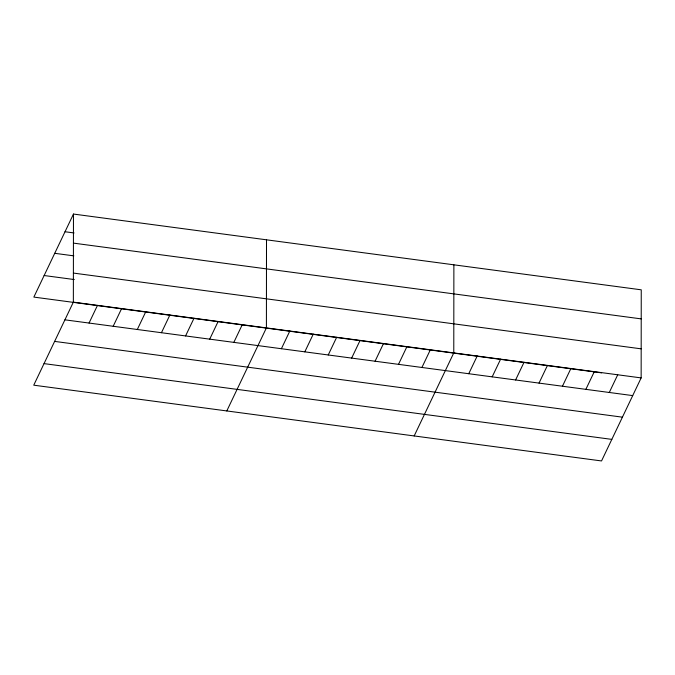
<?xml version="1.0" encoding="UTF-8"?>
<svg xmlns="http://www.w3.org/2000/svg" width="675" height="675" viewBox="0 0 675 675"><rect width="100%" height="100%" fill="white"/><g stroke="black" fill="none" stroke-linecap="round" stroke-linejoin="round"><path stroke-width="1.01" d="M73.356 302.138L73.465 214.051L641.25 289.82L641.149 377.907L601.535 460.949L33.75 385.18L73.356 302.138L641.149 377.907M266.507 239.811L266.406 327.898L226.8 410.94M453.878 264.819L453.777 352.907L414.172 435.949M73.465 214.051L33.851 297.093L601.644 372.862M89.049 323.055L97.487 305.362M113.181 326.278L121.618 308.576M137.312 329.493L145.749 311.799M161.443 332.716L169.881 315.023M185.574 335.939L194.012 318.237M209.706 339.154L218.143 321.46M233.837 342.377L242.274 324.683M281.391 348.722L289.828 331.028M304.805 351.844L313.251 334.15M328.227 354.974L336.673 337.272M351.65 358.096L360.087 340.402M375.072 361.226L383.51 343.524M398.495 364.348L406.932 346.655M421.917 367.478L430.355 349.777M468.754 373.722L477.2 356.029M492.176 376.852L500.622 359.151M515.599 379.974L524.036 362.281M539.021 383.105L547.459 365.403M562.444 386.227L570.881 368.533M585.866 389.348L594.304 371.655M609.28 392.479L617.726 374.785M65.019 231.744L74.073 232.959M73.432 243.118L641.216 318.887M54.734 253.311L73.837 255.859M73.389 273.071L641.183 348.84M44.137 275.527L74.301 279.551M64.918 319.832L632.703 395.601M54.633 341.398L622.417 417.167M44.035 363.614L611.82 439.383"/></g></svg>
